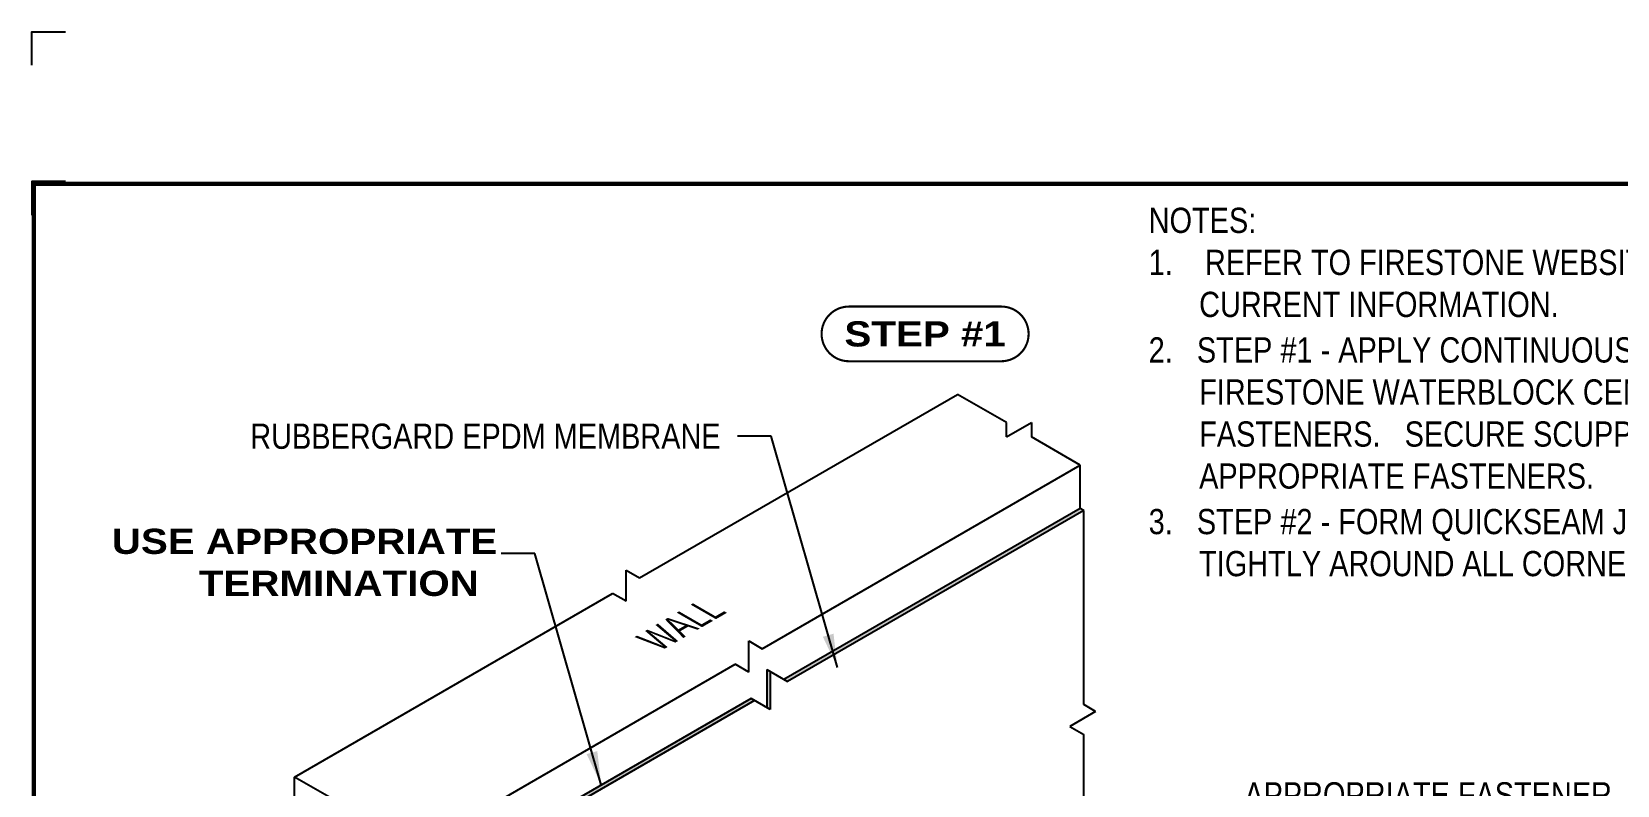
# Model space of a CAD drawing. Header units: inches. Extents: x 255.4 to 275.5, y 56 to 72.7.
# Drawn here: x 255.45 to 267.23, y 67.12 to 72.72 of the extents above; entities that cross this region are included whole.
import ezdxf
from ezdxf.enums import TextEntityAlignment as Align

# ---------------------------------------------------------------- set-up
doc = ezdxf.new("R2010")
doc.units = ezdxf.units.IN
doc.header["$MEASUREMENT"] = 0
doc.layers.get('0').update_dxf_attribs({"linetype": 'CONTINUOUS'})
doc.layers.get('DEFPOINTS').update_dxf_attribs({"linetype": 'CONTINUOUS'})
for name, color, linetype in [('FSBP-ANNO-NOTE', 7, 'CONTINUOUS'), ('FSBP-MEMBRANE', 7, 'CONTINUOUS'), ('FSBP-TTLB-BORDER', 7, 'CONTINUOUS'), ('FSBP-TTLB-TEXT', 7, 'CONTINUOUS'), ('FSBP-WALL-CURB', 9, 'CONTINUOUS')]:
    doc.layers.add(name, color=color, linetype=linetype)
doc.styles.add('FSBP_ARIAL', font='arial.ttf')
doc.styles.add('FSBP_ARIAL_BOLD', font='')
doc.styles.add('FSBP_ARIAL_NAR', font='ARIALN.TTF')
doc.styles.get('FSBP_ARIAL_BOLD').set_extended_font_data('Arial Black')
doc.dimstyles.new('FSBP-LEADER', dxfattribs={"dimtxt": 0.1875, "dimasz": 0.25, "dimexe": 0.0625, "dimexo": 0.125, "dimgap": 0.125, "dimtad": 0, "dimtih": 1, "dimtoh": 1, "dimdec": 4, "dimzin": 0, "dimdsep": 46, "dimlunit": 4, "dimtxsty": 'FSBP_ARIAL_NAR', "dimcen": 0.09375, "dimclrd": 256, "dimclre": 256, "dimclrt": 256, "dimadec": 0, "dimazin": 0, "dimtfac": 1, "dimtdec": 4, "dimtofl": 0, "dimtmove": 0, "dimatfit": 3, "dimfxl": 0, "dimtolj": 1, "dimtzin": 0, "dimlwd": -1, "dimlwe": -1, "dimarcsym": 0})

# ---------------------------------------------------------------- blocks, each defined once
blk = doc.blocks.new('TTLB-EPDM_2')
at = {"layer": 'DEFPOINTS', "linetype": 'Continuous', "ltscale": 1.75}
blk.add_lwpolyline([(-0.015625, 13.88083333333333), (-0.015625, 14.13083333333333), (0.234375, 14.13083333333333)], dxfattribs=at)
at = {"layer": 'DEFPOINTS', "color": 1}
blk.add_lwpolyline([(0.234375, 13.015625), (-0.015625, 13.015625), (-0.015625, 12.765625)], dxfattribs=at)
at = {"layer": 'FSBP-TTLB-BORDER', "const_width": 0.03125}
blk.add_lwpolyline([(20, 0), (20, 13), (0, 13), (0, 0)], dxfattribs=at)
at = {"layer": 'FSBP-TTLB-TEXT'}
for tag, height, style, p in [('MAXIMUM_WARRANTY', 0.1875, 'FSBP_ARIAL_BOLD', (18.03987100774941, 0.2240244307510579)), ('ACCPT_SYSTEMS', 0.21875, 'FSBP_ARIAL', (12.49438170418193, -1.23218745252656))]:
    blk.add_attdef(tag, text='', height=height, dxfattribs=dict(at, style=style)).set_placement(p, align=Align.MIDDLE_LEFT)
for tag, height, style, p in [('DETAIL_DESCP_LINE_1', 0.21875, 'FSBP_ARIAL_BOLD', (10.33118450231211, -0.2831249841755152)), ('DETAIL_DESCP_LINE_2', 0.21875, 'FSBP_ARIAL_BOLD', (10.33118450231211, -0.6812499208775904)), ('ISSUE_REV_DATE', 0.21875, 'FSBP_ARIAL', (16.84069633627263, -0.7282559425942452)), ('DETAIL_NUMBER', 0.4375, 'FSBP_ARIAL', (18.91941590748775, -0.8931630692489421))]:
    blk.add_attdef(tag, text='', height=height, dxfattribs=dict(at, style=style)).set_placement(p, align=Align.MIDDLE_CENTER)

msp = doc.modelspace()

# ---------------------------------------------------------------- hatches: boundary and pattern name
at = {"layer": 'FSBP-MEMBRANE'}
h = msp.add_hatch(color=256, dxfattribs=at)
h.paths.add_polyline_path([(260.8198854912749, 67.750567152803), (260.7939047291613, 67.76556715280299), (258.5720678684078, 66.48278904315146), (258.5980486305214, 66.46778904315148)])
h.paths.add_polyline_path([(260.9360330272128, 67.96467807183393), (260.9100522650992, 67.97967807183393), (260.9100522650992, 67.69850934166348), (260.9360330272127, 67.68350934166352)])
h.paths.add_polyline_path([(263.2664436325564, 69.16308815425995), (263.2404628704428, 69.17808815425997), (261.0374039922388, 67.90615151788819), (261.0633847543523, 67.8911515178882)])
h.paths.add_polyline_path([(258.5980486305214, 66.4677890431515), (258.5720678684077, 66.48278904315148), (258.5720678684077, 65.79195125300953), (258.5980486305214, 65.7769512530094)])
h.paths.add_polyline_path([(258.6723423223305, 65.73405777004436), (258.646361560217, 65.74905777004433), (258.4890362177572, 65.65822594122484), (258.5150169798708, 65.64322594122483)])
h.paths.add_polyline_path([(258.5980486305214, 65.59528759537046), (258.5720678684077, 65.61028759537058), (258.5720678684077, 64.59385101822423), (258.5980486305214, 64.57885101822421)])

# ---------------------------------------------------------------- linework, layer by layer
at = {"layer": 'FSBP-ANNO-NOTE', "const_width": 0.015625}
msp.add_lwpolyline([(261.5211599964505, 70.27278743235188), (262.6527289789199, 70.27278743235188, 0.9999999999999999), (262.6527289789199, 70.67972623059386), (261.5211599964505, 70.67972623059386, 0.9999999999999999)], format="xyb", close=True, dxfattribs=at)
at = {"layer": 'FSBP-MEMBRANE', "linetype": 'Continuous'}
for p, q in [((263.2404628704428, 69.17808815425995), (261.0374039922388, 67.90615151788822)), ((263.2664436325564, 69.16308815425997), (263.2404628704428, 69.17808815425995)), ((263.2664436325564, 69.16308815425994), (261.0633847543522, 67.8911515178882)), ((263.2664436325564, 67.71911207008247), (263.2664436325564, 69.16308815425994)), ((260.9100522650992, 67.97967807183392), (261.0633847543522, 67.8911515178882)), ((260.9100522650992, 67.97967807183394), (260.9100522650992, 67.69850934166351)), ((260.9360330272127, 67.96467807183396), (260.9360330272127, 67.6835093416635)), ((260.7939047291613, 67.76556715280299), (258.5720678684078, 66.48278904315147)), ((260.9360330272127, 67.6835093416635), (260.7939047291613, 67.76556715280299)), ((260.8198854912748, 67.75056715280297), (258.5980486305214, 66.46778904315148)), ((263.3541033697845, 67.66850169719673), (263.1622010401871, 67.55770683554557)), ((263.3541033697845, 67.66850169719673), (263.2664436325564, 67.71911207008247)), ((263.1622010401871, 67.55770683554557), (263.2664436325563, 67.4975223467802)), ((263.2664436325564, 65.26313642228307), (263.2664436325563, 67.4975223467802))]:
    msp.add_line(p, q, dxfattribs=at)
at = {"layer": 'FSBP-WALL-CURB', "linetype": 'Continuous'}
for p, q in [((259.9644389793236, 68.66158788356627), (262.3284392624686, 70.02644408340446)), ((262.6918215667873, 69.81664521218737), (262.3284392624686, 70.02644408340446)), ((262.6918215667873, 69.70968587905038), (262.8770805661241, 69.81664521218734)), ((262.6918215667873, 69.70968587905038), (262.6918215667873, 69.81664521218734)), ((262.8770805661241, 69.81664521218734), (262.8770805661241, 69.70968587905038)), ((263.2404628704428, 69.49988700783327), (262.8770805661241, 69.70968587905041)), ((260.8764625872977, 68.13503080799516), (263.2404628704428, 69.49988700783327)), ((263.2404628704428, 69.17808815425995), (263.2404628704428, 69.49988700783327)), ((259.8642712799301, 68.48809233893961), (259.8642712799301, 68.71941973177512)), ((259.8642712799301, 68.71941973177512), (259.9644389793236, 68.66158788356624)), ((257.4001032973916, 67.18106798731034), (259.7641035805368, 68.54592418714851)), ((259.8642712799301, 68.48809233893961), (259.7641035805368, 68.54592418714849)), ((260.7762948879043, 67.96153526336848), (260.7762948879043, 68.19286265620399)), ((260.7762948879043, 68.19286265620399), (260.8764625872977, 68.13503080799511)), ((258.3121269053657, 66.65451091173914), (260.676127188511, 68.01936711157738)), ((260.7762948879043, 67.96153526336848), (260.6761271885109, 68.01936711157735)), ((257.7634856017103, 66.97126911609321), (257.4001032973916, 67.18106798731033)), ((257.4001032973916, 66.15221068145495), (257.4001032973916, 67.18106798731036))]:
    msp.add_line(p, q, dxfattribs=at)

# ---------------------------------------------------------------- block references
msp.add_blockref('TTLB-EPDM_2', (255.4627011304549, 58.59262882976905))

# ---------------------------------------------------------------- texts
at = {"layer": 'FSBP-ANNO-NOTE', "style": 'FSBP_ARIAL_BOLD'}
msp.add_text('STEP #1', height=0.1875, dxfattribs=at).set_placement((262.0869444876852, 70.47625683147287), align=Align.MIDDLE_CENTER)
at = {"layer": 'FSBP-ANNO-NOTE', "style": 'FSBP_ARIAL_NAR'}
msp.add_text('RUBBERGARD EPDM MEMBRANE', height=0.1875, dxfattribs=at).set_placement((260.567339174989, 69.71534316488125), align=Align.MIDDLE_RIGHT)
at = {"layer": 'FSBP-ANNO-NOTE', "linetype": 'Continuous', "style": 'FSBP_ARIAL_NAR', "oblique": 329.9999999999999}
msp.add_text('WALL', height=0.1875, rotation=30.00000000000054, dxfattribs=at).set_placement((260.3202830839173, 68.3404774975718), align=Align.MIDDLE)
at = {"layer": 'FSBP-ANNO-NOTE', "char_height": 0.1875, "attachment_point": 1}
for s, width, heights, insert, style in [('\\A1;NOTES:\\P1.    REFER TO FIRESTONE WEBSITE FOR MOST \\P{\\W6.27837; }CURRENT INFORMATION.\\P{\\H0.08333x;\\W9.4179;        \\W1;\\P}2.   STEP #1 - APPLY CONTINUOUS BEAD OF \\P{\\W6.27837; }FIRESTONE WATERBLOCK CENTERED UNDER \\P{\\W6.27837; }FASTENERS.   SECURE SCUPPER METAL WITH \\P{\\W6.27837; }APPROPRIATE FASTENERS.\\P{\\H0.08333x;\\P}3.   STEP #2 - FORM QUICKSEAM JOINT COVER \\P{\\W6.27837; }TIGHTLY AROUND ALL CORNERS OF SCUPPER.', 5.716840789334981, [3.405426834328239], (263.7487162752332, 71.41443260985483), 'FSBP_ARIAL_NAR'), ('{\\W9.22145; }USE APPROPRIATE \\P{\\W8.4921;  }TERMINATION', 3.538999436979793, [0.6287097936747195], (255.2741663820634, 69.02758354416801), 'FSBP_ARIAL_BOLD'), ('APPROPRIATE FASTENER \\P4" (102 mm) O.C.MAX', 2.753551277142833, [0.5712676053590291], (264.4591597880847, 67.14216226632016), 'FSBP_ARIAL_NAR')]:
    msp.add_mtext_dynamic_manual_height_columns(s, width=width, gutter_width=5, heights=heights, dxfattribs=dict(at, insert=insert, style=style))

# ---------------------------------------------------------------- leaders
at = {"layer": 'FSBP-ANNO-NOTE'}
for points in [[(261.4356163807403, 67.99504456842368), (260.942339174989, 69.71534316488126), (260.692339174989, 69.71534316488126)], [(259.6798955238577, 67.12239363824119), (259.1866183181064, 68.84269223469877), (258.9366183181064, 68.84269223469877)]]:
    msp.add_leader(points, dimstyle='FSBP-LEADER', dxfattribs=at)

doc.saveas('drawing.dxf')
